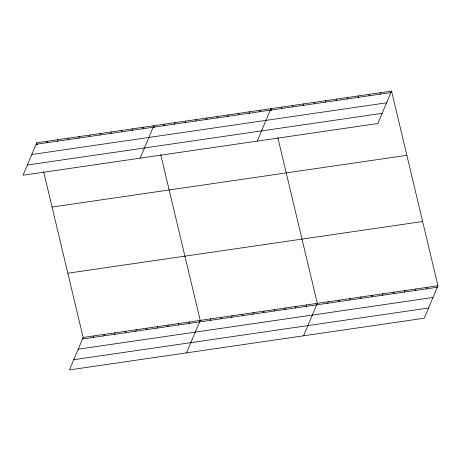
<?xml version="1.0" encoding="UTF-8"?>
<svg xmlns="http://www.w3.org/2000/svg" width="461" height="461" viewBox="0 0 461 461"><rect width="100%" height="100%" fill="white"/><g stroke="black" fill="none" stroke-linecap="round" stroke-linejoin="round"><path stroke-width="0.69" d="M36.753 142.789L23.05 175.232L377.853 123.531L391.556 91.082L36.753 142.789L37.226 144.754M46.763 142.743L47.402 141.233M57.406 141.193L58.046 139.683M68.049 139.637L68.689 138.133M78.698 138.087L79.332 136.583M89.342 136.537L89.976 135.033M99.985 134.987L100.619 133.477M110.628 133.436L111.262 131.927M121.272 131.886L121.906 130.377M131.915 130.33L132.555 128.826M142.558 128.78L143.198 127.276M140.132 158.169L153.841 125.726L154.308 127.691M163.845 125.68L164.485 124.17M43.628 171.63L83.147 337.469L69.444 369.918L424.247 318.211L437.95 285.768L391.556 91.082M174.494 124.13L175.128 122.62M93.157 337.429L93.796 335.919M185.138 122.574L185.771 121.07M103.8 335.873L104.44 334.369M195.781 121.024L196.415 119.52M114.443 334.323L115.083 332.819M206.424 119.474L207.058 117.97M125.087 332.773L125.726 331.269M217.068 117.924L217.701 116.42M135.736 331.223L136.37 329.713M227.711 116.374L228.351 114.864M146.379 329.673L147.013 328.163M238.354 114.824L238.994 113.314M157.022 328.123L157.656 326.613M248.998 113.268L249.637 111.764M167.666 326.567L168.3 325.063M259.647 111.718L260.281 110.214M178.309 325.017L178.943 323.513M257.221 141.106L270.924 108.663L271.391 110.628M188.952 323.466L189.592 321.962M281.256 108.571L281.89 107.061M186.526 352.855L200.235 320.407L160.716 154.568M292.222 106.969L292.856 105.465M210.239 320.366L210.879 318.856M303.188 105.373L303.822 103.869M220.888 318.81L221.522 317.306M314.154 103.777L314.788 102.267M231.531 317.26L232.165 315.756M325.12 102.175L325.76 100.671M242.175 315.71L242.809 314.206M336.086 100.579L336.726 99.075M252.818 314.16L253.452 312.656M347.052 98.982L347.692 97.473M263.462 312.61L264.095 311.1M358.018 97.38L358.658 95.876M274.105 311.06L274.744 309.55M368.984 95.784L369.624 94.28M284.748 309.504L285.388 308M379.956 94.188L380.59 92.678M295.392 307.954L296.031 306.45M306.035 306.404L306.674 304.9M303.615 335.792L317.318 303.344L277.799 137.505M327.65 303.257L328.284 301.748M338.616 301.655L339.25 300.151M349.582 300.059L350.216 298.549M360.548 298.463L361.182 296.953M371.514 296.861L372.148 295.357M382.48 295.265L383.12 293.755M393.446 293.669L394.086 292.159M404.412 292.067L405.052 290.563M415.378 290.47L416.018 288.961M426.344 288.874L426.984 287.364M36.119 144.293L390.922 92.586M31.809 154.504L386.606 102.797M27.36 165.021L382.163 113.32M52.064 207.035L406.867 155.328M67.842 273.223L422.639 221.522M83.147 337.469L437.95 285.768M82.513 338.979L437.316 287.272M78.203 349.19L433 297.483M73.754 359.707L428.557 308.006"/></g></svg>
